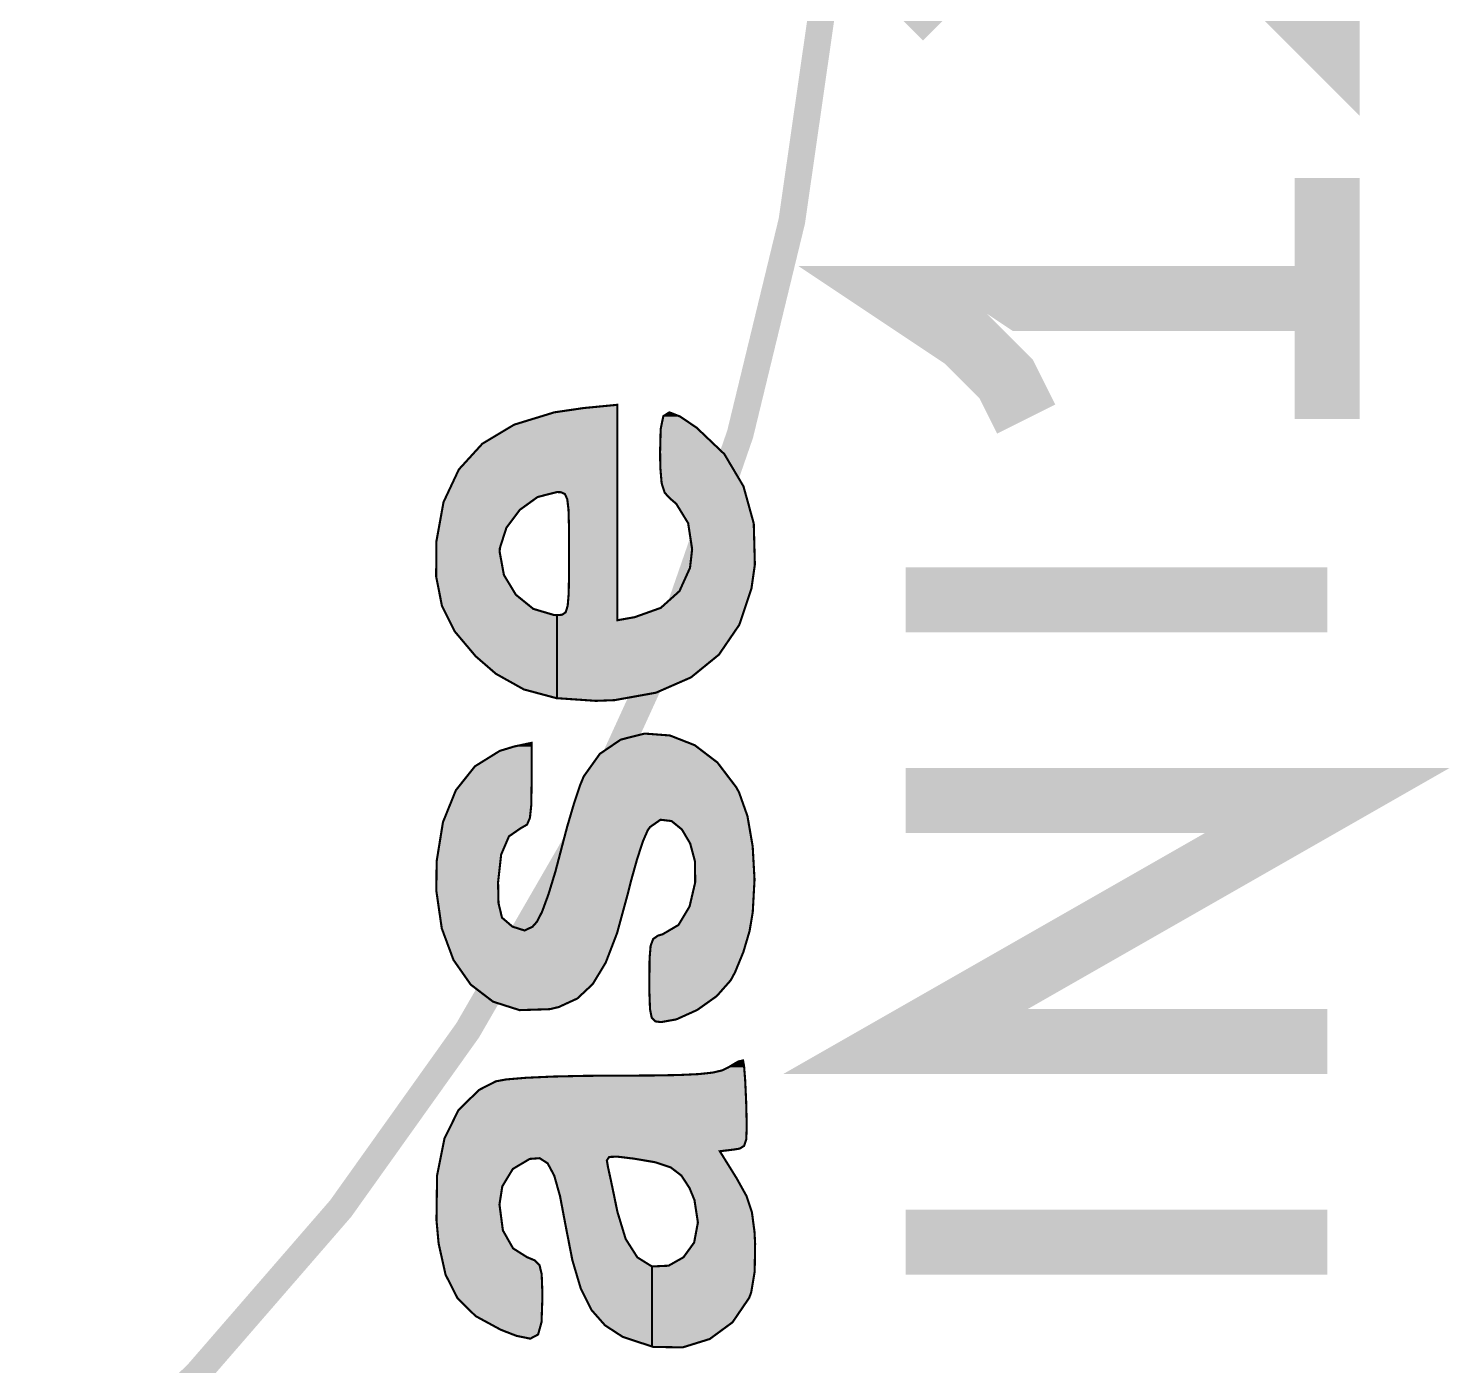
# Model space of a CAD drawing. Extents: x 66 to 205, y -127 to -80.
# Drawn here: x 104.98 to 111.72, y -109.12 to -102.78 of the extents above; entities that cross this region are included whole.
import ezdxf

# ---------------------------------------------------------------- set-up
doc = ezdxf.new("R2010")
doc.units = 0
doc.layers.add('MKSMINI12864-B_SILKS_GBR', color=5, linetype='CONTINUOUS')
doc.layers.add('MKSMINI12864-F_SILKS_GBR', color=11, linetype='CONTINUOUS')

msp = doc.modelspace()

# ---------------------------------------------------------------- linework, layer by layer
at = {"layer": 'MKSMINI12864-B_SILKS_GBR', "const_width": 0.127}
msp.add_lwpolyline([(98.390622, -112.528286, 0.9549773), (98.386, -90.7285)], format="xyb", dxfattribs=at)
at = {"layer": 'MKSMINI12864-F_SILKS_GBR'}
for points, const_width in [([(109.331238, -102.72719), (109.236, -102.631952), (109.140762, -102.441476), (109.140762, -101.965284), (109.236, -101.774808), (109.331238, -101.67957), (109.521714, -101.584332), (109.71219, -101.584332), (109.997904, -101.67957), (111.140762, -102.822428), (111.140762, -101.584332)], 0.3081), ([(111.140762, -103.489094), (111.140762, -104.631952)], 0.3081), ([(111.140762, -104.060522), (109.140762, -104.060522), (109.426476, -104.251), (109.616952, -104.441476), (109.71219, -104.631952)], 0.3081), ([(106.914104, -105.212832), (106.948034, -105.025704), (107.020764, -104.87106), (107.1325, -104.748708), (107.28346, -104.658456), (107.473852, -104.600112), (107.61345, -104.579718), (107.7722, -104.564454), (107.7722, -105.58653), (107.85475, -105.571888), (107.978482, -105.52783), (108.067286, -105.448276), (108.11739, -105.337688), (108.127426, -105.24958), (108.108544, -105.125946), (108.051864, -105.033632), (108.02217, -105.00851), (107.997134, -104.981396), (107.982732, -104.936228), (107.976402, -104.860836), (107.9754, -104.78626), (107.97818, -104.679024), (107.990746, -104.618344), (108.01943, -104.600092), (108.070568, -104.62014), (108.1489, -104.673204), (108.28013, -104.79813), (108.370976, -104.951154), (108.419828, -105.127556), (108.425074, -105.32261), (108.408934, -105.4354), (108.351046, -105.608272), (108.254524, -105.749606), (108.121984, -105.857514), (107.956042, -105.930106), (107.759316, -105.965488), (107.6706, -105.9688), (107.48645, -105.956192), (107.48645, -105.562306), (107.510958, -105.560354), (107.527218, -105.54864), (107.536922, -105.518528), (107.541758, -105.461374), (107.54342, -105.36854), (107.5436, -105.2703), (107.54321, -105.145038), (107.540914, -105.061936), (107.535022, -105.01236), (107.52384, -104.98767), (107.505682, -104.97923), (107.48645, -104.978368), (107.394394, -105.001732), (107.310134, -105.062524), (107.246268, -105.147602), (107.215396, -105.243822), (107.2143, -105.262296), (107.234454, -105.371556), (107.291102, -105.4654), (107.374044, -105.532586), (107.47308, -105.561868), (107.48645, -105.562306), (107.48645, -105.956192), (107.48346, -105.955988), (107.329314, -105.91466), (107.196488, -105.840482), (107.100288, -105.75715), (107.001382, -105.639894), (106.940534, -105.518484), (106.91309, -105.37932), (106.914104, -105.212832)], 0.01), ([(111.140762, -105.489094), (109.140762, -105.489094)], 0.3081), ([(106.915324, -106.729984), (106.945384, -106.54404), (107.006574, -106.392904), (107.097034, -106.279328), (107.214904, -106.20606), (107.28325, -106.185464), (107.3658, -106.167964), (107.3658, -106.36286), (107.36426, -106.463248), (107.35796, -106.523838), (107.344384, -106.55558), (107.321018, -106.569422), (107.318148, -106.570218), (107.25857, -106.611478), (107.221408, -106.698016), (107.206768, -106.829468), (107.208754, -106.928194), (107.225322, -106.997254), (107.272992, -107.038304), (107.279884, -107.041582), (107.332768, -107.058168), (107.369836, -107.040588), (107.390968, -107.016794), (107.41523, -106.969948), (107.44592, -106.886406), (107.478638, -106.779106), (107.50209, -106.689884), (107.53391, -106.568236), (107.567012, -106.455584), (107.596798, -106.366938), (107.613256, -106.327112), (107.689646, -106.220168), (107.788676, -106.152748), (107.902152, -106.124002), (108.021888, -106.133082), (108.13969, -106.179134), (108.247366, -106.261308), (108.336728, -106.378754), (108.350266, -106.403634), (108.389854, -106.515644), (108.414694, -106.659306), (108.423484, -106.817282), (108.414914, -106.972236), (108.399828, -107.06132), (108.370414, -107.160506), (108.33131, -107.25568), (108.31044, -107.294468), (108.24404, -107.369516), (108.151514, -107.435228), (108.052262, -107.479954), (107.98008, -107.4928), (107.952366, -107.489458), (107.935836, -107.472512), (107.92762, -107.431584), (107.924848, -107.356298), (107.9246, -107.292354), (107.925502, -107.191962), (107.930408, -107.131074), (107.942616, -107.098396), (107.965424, -107.08264), (107.987778, -107.07605), (108.062886, -107.031804), (108.115354, -106.943932), (108.14172, -106.83075), (108.14127, -106.731834), (108.118184, -106.645538), (108.078874, -106.578904), (108.029746, -106.53898), (107.977206, -106.532812), (107.927664, -106.567442), (107.916566, -106.583194), (107.894788, -106.633114), (107.866796, -106.718278), (107.837108, -106.82428), (107.82242, -106.8832), (107.771726, -107.069452), (107.717468, -107.21065), (107.655766, -107.31254), (107.58274, -107.380868), (107.494508, -107.421382), (107.452124, -107.43146), (107.308922, -107.43602), (107.182934, -107.39587), (107.077294, -107.315116), (106.995146, -107.197858), (106.939628, -107.048202), (106.91388, -106.87025), (106.915324, -106.729984)], 0.01), ([(111.140762, -107.584332), (109.140762, -107.584332), (111.140762, -106.441476), (109.140762, -106.441476)], 0.3081), ([(106.91741, -108.219732), (106.952196, -108.045686), (107.018692, -107.91042), (107.116676, -107.814448), (107.196004, -107.773816), (107.246088, -107.764616), (107.338974, -107.756936), (107.466678, -107.751162), (107.621218, -107.747678), (107.755502, -107.7468), (107.931124, -107.746164), (108.06315, -107.743896), (108.15877, -107.73946), (108.225176, -107.732324), (108.269558, -107.721948), (108.299112, -107.707796), (108.30159, -107.70611), (108.346538, -107.679522), (108.368906, -107.67464), (108.373918, -107.702564), (108.379026, -107.76851), (108.383308, -107.859712), (108.384198, -107.88678), (108.386576, -107.98753), (108.384238, -108.048282), (108.374134, -108.079806), (108.353214, -108.092878), (108.324512, -108.097546), (108.258758, -108.105392), (108.339018, -108.234502), (108.38505, -108.317464), (108.410998, -108.394312), (108.423338, -108.488044), (108.426268, -108.544156), (108.424194, -108.676074), (108.407642, -108.77496), (108.398068, -108.8009), (108.319044, -108.916884), (108.211042, -108.996104), (108.082726, -109.035906), (107.942766, -109.03364), (107.936684, -109.03164), (107.936684, -108.652036), (108.015624, -108.648388), (108.086274, -108.608556), (108.136932, -108.538636), (108.154768, -108.443346), (108.13853, -108.337126), (108.114838, -108.279692), (108.076402, -108.220732), (108.026152, -108.182308), (107.950594, -108.157296), (107.851278, -108.140564), (107.773048, -108.131056), (107.733974, -108.132474), (107.722922, -108.148586), (107.728504, -108.18209), (107.741188, -108.239772), (107.759112, -108.32537), (107.772652, -108.39188), (107.812042, -108.521602), (107.867772, -108.609046), (107.936684, -108.652036), (107.936684, -109.03164), (107.799826, -108.986648), (107.796632, -108.98505), (107.713998, -108.931162), (107.64963, -108.858066), (107.599388, -108.75769), (107.559132, -108.621968), (107.527686, -108.460938), (107.500716, -108.318476), (107.473196, -108.221044), (107.442068, -108.162934), (107.404278, -108.138438), (107.356774, -108.141844), (107.27657, -108.189598), (107.226816, -108.272206), (107.2134, -108.358018), (107.22964, -108.48099), (107.277836, -108.566124), (107.343902, -108.607814), (107.381832, -108.623616), (107.403566, -108.64633), (107.413608, -108.688624), (107.41646, -108.763164), (107.4166, -108.812278), (107.412974, -108.915938), (107.396672, -108.974766), (107.359562, -108.994522), (107.293506, -108.980972), (107.21928, -108.952088), (107.10033, -108.887478), (107.01463, -108.803026), (106.957622, -108.690958), (106.924748, -108.543492), (106.914556, -108.432036), (106.91741, -108.219732)], 0.01), ([(111.140762, -108.536714), (109.140762, -108.536714)], 0.3081)]:
    msp.add_lwpolyline(points, dxfattribs=dict(at, const_width=const_width))
for points in [[(107.613444, -104.57972), (107.7722, -104.564454), (107.7722, -104.57972), (107.7722, -104.564454)], [(107.283438, -104.658468), (107.47383, -104.600118), (107.7722, -104.658468), (107.7722, -104.600118)], [(107.47383, -104.600118), (107.613444, -104.57972), (107.7722, -104.600118), (107.7722, -104.57972)], [(107.979392, -104.67319), (107.990376, -104.620128), (108.14888, -104.67319), (108.070536, -104.620128)], [(107.990376, -104.620128), (107.990734, -104.618404), (108.070536, -104.620128), (108.06614, -104.618404)], [(107.990734, -104.618404), (107.990776, -104.618342), (108.06614, -104.618404), (108.065982, -104.618342)], [(107.990776, -104.618342), (108.01939, -104.600116), (108.065982, -104.618342), (108.019494, -104.600116)], [(108.01939, -104.600116), (108.019472, -104.600108), (108.019494, -104.600116), (108.019472, -104.600108)], [(107.13248, -104.74873), (107.283438, -104.658468), (107.7722, -104.74873), (107.7722, -104.658468)], [(107.9754, -104.786266), (107.97818, -104.679052), (108.267664, -104.786266), (108.155038, -104.679052)], [(107.97818, -104.679052), (107.979392, -104.67319), (108.155038, -104.679052), (108.14888, -104.67319)], [(107.020752, -104.871086), (107.13248, -104.74873), (107.7722, -104.871086), (107.7722, -104.74873)], [(107.97556, -104.798132), (107.9754, -104.786266), (108.280128, -104.798132), (108.267664, -104.786266)], [(107.976402, -104.860846), (107.97556, -104.798132), (108.31736, -104.860846), (108.280128, -104.798132)], [(106.970298, -104.978374), (107.020752, -104.871086), (107.7722, -104.978374), (107.7722, -104.871086)], [(107.982734, -104.936224), (107.976402, -104.860846), (108.36211, -104.936224), (108.31736, -104.860846)], [(107.987498, -104.951154), (107.982734, -104.936224), (108.370972, -104.951154), (108.36211, -104.936224)], [(107.997142, -104.98139), (107.987498, -104.951154), (108.379346, -104.98139), (108.370972, -104.951154)], [(106.94136, -105.062518), (106.94803, -105.025728), (107.310148, -105.062518), (107.361134, -105.025728)], [(106.94803, -105.025728), (106.959298, -105.001764), (107.361134, -105.025728), (107.394348, -105.001764)], [(106.959298, -105.001764), (106.959314, -105.001732), (107.394348, -105.001764), (107.394416, -105.001732)], [(106.959314, -105.001732), (106.970294, -104.97838), (107.394416, -105.001732), (107.486406, -104.97838)], [(106.970294, -104.97838), (106.970298, -104.978374), (107.486406, -104.97838), (107.486464, -104.978374)], [(107.505622, -104.979228), (107.486464, -104.978374), (107.7722, -104.979228), (107.7722, -104.978374)], [(107.505698, -104.979246), (107.505622, -104.979228), (107.7722, -104.979246), (107.7722, -104.979228)], [(107.523774, -104.98764), (107.505698, -104.979246), (107.7722, -104.98764), (107.7722, -104.979246)], [(107.523872, -104.98774), (107.523774, -104.98764), (107.7722, -104.98774), (107.7722, -104.98764)], [(107.535004, -105.012318), (107.523872, -104.98774), (107.7722, -105.012318), (107.7722, -104.98774)], [(107.53502, -105.012376), (107.535004, -105.012318), (107.7722, -105.012376), (107.7722, -105.012318)], [(107.540914, -105.06195), (107.53502, -105.012376), (107.7722, -105.06195), (107.7722, -105.012376)], [(108.022158, -105.008498), (107.997142, -104.98139), (108.386854, -105.008498), (108.379346, -104.98139)], [(108.051828, -105.033602), (108.022158, -105.008498), (108.393806, -105.033602), (108.386854, -105.008498)], [(108.051868, -105.03365), (108.051828, -105.033602), (108.393818, -105.03365), (108.393806, -105.033602)], [(108.108512, -105.125896), (108.051868, -105.03365), (108.419364, -105.125896), (108.393818, -105.03365)], [(106.925936, -105.147592), (106.941352, -105.06256), (107.246282, -105.147592), (107.310106, -105.06256)], [(106.941352, -105.06256), (106.94136, -105.062518), (107.310106, -105.06256), (107.310148, -105.062518)], [(107.54321, -105.145044), (107.540914, -105.06195), (107.7722, -105.145044), (107.7722, -105.06195)], [(106.914104, -105.212858), (106.925924, -105.14765), (107.225332, -105.212858), (107.246252, -105.14765)], [(106.925924, -105.14765), (106.925936, -105.147592), (107.246252, -105.14765), (107.246282, -105.147592)], [(107.5436, -105.2703), (107.54321, -105.145044), (107.7722, -105.2703), (107.7722, -105.145044)], [(108.10854, -105.12597), (108.108512, -105.125896), (108.419386, -105.12597), (108.419364, -105.125896)], [(108.108784, -105.127558), (108.10854, -105.12597), (108.419824, -105.127558), (108.419386, -105.12597)], [(108.12742, -105.24954), (108.108784, -105.127558), (108.423106, -105.24954), (108.419824, -105.127558)], [(106.913802, -105.262266), (106.913914, -105.24386), (107.214302, -105.262266), (107.215394, -105.24386)], [(106.913914, -105.24381), (106.914104, -105.212858), (107.215404, -105.24381), (107.225332, -105.212858)], [(106.913914, -105.24386), (106.913914, -105.24381), (107.215394, -105.24386), (107.215404, -105.24381)], [(106.913136, -105.371502), (106.913802, -105.262314), (107.234446, -105.371502), (107.214306, -105.262314)], [(106.913802, -105.262314), (106.913802, -105.262266), (107.214306, -105.262314), (107.214302, -105.262266)], [(107.54342, -105.368542), (107.5436, -105.2703), (107.7722, -105.368542), (107.7722, -105.2703)], [(108.119098, -105.322634), (108.12742, -105.249592), (108.42507, -105.322634), (108.423106, -105.249592)], [(108.12742, -105.249592), (108.12742, -105.24954), (108.423106, -105.249592), (108.423106, -105.24954)], [(106.91309, -105.379292), (106.913136, -105.37157), (107.239132, -105.379292), (107.23447, -105.37157)], [(106.930062, -105.465356), (106.91309, -105.379292), (107.291074, -105.465356), (107.239132, -105.379292)], [(106.913136, -105.37157), (106.913136, -105.371502), (107.23447, -105.37157), (107.234446, -105.371502)], [(107.541758, -105.461382), (107.54342, -105.368542), (107.7722, -105.461382), (107.7722, -105.368542)], [(108.0731, -105.435426), (108.11737, -105.337732), (108.408924, -105.435426), (108.422908, -105.337732)], [(108.11737, -105.337732), (108.117386, -105.337672), (108.422908, -105.337732), (108.422916, -105.337672)], [(108.117386, -105.337672), (108.119098, -105.322634), (108.422916, -105.337672), (108.42507, -105.322634)], [(108.067288, -105.448252), (108.0731, -105.435426), (108.404628, -105.448252), (108.408924, -105.435426)], [(106.930072, -105.465408), (106.930062, -105.465356), (107.29112, -105.465408), (107.291074, -105.465356)], [(106.940538, -105.518484), (106.930072, -105.465408), (107.356636, -105.518484), (107.29112, -105.465408)], [(107.536922, -105.518514), (107.541758, -105.461382), (107.7722, -105.518514), (107.7722, -105.461382)], [(107.978494, -105.527808), (108.06724, -105.448318), (108.377986, -105.527808), (108.404606, -105.448318)], [(108.06724, -105.448318), (108.067288, -105.448252), (108.404606, -105.448318), (108.404628, -105.448252)], [(106.947588, -105.53255), (106.940538, -105.518484), (107.373998, -105.53255), (107.356636, -105.518484)], [(106.947606, -105.532586), (106.947588, -105.53255), (107.374068, -105.532586), (107.373998, -105.53255)], [(106.962274, -105.561856), (106.947606, -105.532586), (107.473044, -105.561856), (107.374068, -105.532586)], [(106.962278, -105.561864), (106.962274, -105.561856), (107.473094, -105.561864), (107.473044, -105.561856)], [(106.9625, -105.562306), (106.962278, -105.561864), (107.48645, -105.562306), (107.473094, -105.561864)], [(106.97452, -105.58629), (106.9625, -105.562306), (107.7722, -105.58629), (107.7722, -105.562306)], [(107.48645, -105.562306), (107.510902, -105.560358), (107.7722, -105.562306), (107.7722, -105.560358)], [(107.510902, -105.560358), (107.511002, -105.56032), (107.7722, -105.560358), (107.7722, -105.56032)], [(107.511002, -105.56032), (107.527164, -105.548678), (107.7722, -105.56032), (107.7722, -105.548678)], [(107.527164, -105.548678), (107.527238, -105.548578), (107.7722, -105.548678), (107.7722, -105.548578)], [(107.527238, -105.548578), (107.536912, -105.51856), (107.7722, -105.548578), (107.7722, -105.51856)], [(107.536912, -105.51856), (107.536922, -105.518514), (107.7722, -105.51856), (107.7722, -105.518514)], [(107.7724, -105.58649), (107.854724, -105.57189), (108.358332, -105.58649), (108.363222, -105.57189)], [(107.854724, -105.57189), (107.978428, -105.527848), (108.363222, -105.57189), (108.377972, -105.527848)], [(107.978428, -105.527848), (107.978494, -105.527808), (108.377972, -105.527848), (108.377986, -105.527808)], [(106.97459, -105.58643), (106.97452, -105.58629), (107.772258, -105.58643), (107.7722, -105.58629)], [(106.97462, -105.58649), (106.97459, -105.58643), (107.7724, -105.58649), (107.772258, -105.58643)], [(106.985546, -105.608294), (106.97462, -105.58649), (108.351032, -105.608294), (108.358332, -105.58649)], [(107.001366, -105.639862), (106.985546, -105.608294), (108.32947, -105.639862), (108.351032, -105.608294)], [(107.093944, -105.749626), (107.001366, -105.639862), (108.254502, -105.749626), (108.32947, -105.639862)], [(107.100274, -105.757132), (107.093944, -105.749626), (108.24528, -105.757132), (108.254502, -105.749626)], [(107.196466, -105.840464), (107.100274, -105.757132), (108.142918, -105.840464), (108.24528, -105.757132)], [(107.227018, -105.857526), (107.196466, -105.840464), (108.12196, -105.857526), (108.142918, -105.840464)], [(107.329318, -105.914658), (107.227018, -105.857526), (107.991344, -105.914658), (108.12196, -105.857526)], [(107.386942, -105.930108), (107.329318, -105.914658), (107.956022, -105.930108), (107.991344, -105.914658)], [(107.483432, -105.95598), (107.386942, -105.930108), (107.812164, -105.95598), (107.956022, -105.930108)], [(107.48645, -105.956192), (107.483432, -105.95598), (107.810984, -105.956192), (107.812164, -105.95598)], [(107.622216, -105.965488), (107.48645, -105.956192), (107.759296, -105.965488), (107.810984, -105.956192)], [(107.670586, -105.9688), (107.622216, -105.965488), (107.670586, -105.9688), (107.759296, -105.965488)], [(107.214882, -106.206074), (107.283238, -106.185466), (107.3658, -106.206074), (107.3658, -106.185466)], [(107.283238, -106.185466), (107.3658, -106.167964), (107.3658, -106.185466), (107.3658, -106.167964)], [(107.689628, -106.220196), (107.749922, -106.179138), (108.193492, -106.220196), (108.139688, -106.179138)], [(107.749922, -106.179138), (107.788648, -106.152768), (108.139688, -106.179138), (108.072236, -106.152768)], [(107.788648, -106.152768), (107.866316, -106.133084), (108.072236, -106.152768), (108.021886, -106.133084)], [(107.866316, -106.133084), (107.90212, -106.12401), (108.021886, -106.133084), (107.90212, -106.12401)], [(107.097014, -106.279354), (107.214882, -106.206074), (107.3658, -106.279354), (107.3658, -106.206074)], [(107.660282, -106.261284), (107.689628, -106.220196), (108.247334, -106.261284), (108.193492, -106.220196)], [(107.030508, -106.362862), (107.097014, -106.279354), (107.3658, -106.362862), (107.3658, -106.279354)], [(107.613244, -106.327144), (107.660282, -106.261284), (108.297456, -106.327144), (108.247334, -106.261284)], [(107.006562, -106.392932), (107.030508, -106.362862), (107.365338, -106.392932), (107.3658, -106.362862)], [(107.584474, -106.403612), (107.592834, -106.378734), (108.350254, -106.403612), (108.336716, -106.378734)], [(107.592834, -106.378734), (107.596796, -106.366948), (108.336716, -106.378734), (108.327748, -106.366948)], [(107.596796, -106.366948), (107.613244, -106.327144), (108.327748, -106.366948), (108.297456, -106.327144)], [(106.97809, -106.46326), (107.006562, -106.392932), (107.364258, -106.46326), (107.365338, -106.392932)], [(107.54937, -106.51562), (107.56701, -106.45559), (108.389844, -106.51562), (108.368626, -106.45559)], [(107.56701, -106.45559), (107.584474, -106.403612), (108.368626, -106.45559), (108.350254, -106.403612)], [(106.94538, -106.544062), (106.953554, -106.523866), (107.349302, -106.544062), (107.357948, -106.523866)], [(106.953554, -106.523866), (106.97809, -106.46326), (107.357948, -106.523866), (107.364258, -106.46326)], [(107.544314, -106.532822), (107.54937, -106.51562), (108.39282, -106.532822), (108.389844, -106.51562)], [(106.934486, -106.611448), (106.941146, -106.570248), (107.258616, -106.611448), (107.318108, -106.570248)], [(106.941146, -106.570248), (106.94115, -106.57022), (107.318108, -106.570248), (107.318168, -106.57022)], [(106.94115, -106.57022), (106.941278, -106.569428), (107.318168, -106.57022), (107.320992, -106.569428)], [(106.941278, -106.569428), (106.943514, -106.555604), (107.320992, -106.569428), (107.344342, -106.555604)], [(106.943514, -106.555604), (106.94352, -106.555558), (107.344342, -106.555604), (107.344382, -106.555558)], [(106.94352, -106.555558), (106.94538, -106.544062), (107.344382, -106.555558), (107.349302, -106.544062)], [(107.516934, -106.633128), (107.529988, -106.583222), (107.894784, -106.633128), (107.916554, -106.583222)], [(107.529988, -106.583222), (107.533908, -106.56824), (107.916554, -106.583222), (107.9271, -106.56824)], [(107.533908, -106.56824), (107.53413, -106.567484), (107.9271, -106.56824), (107.927634, -106.567484)], [(107.53413, -106.567484), (107.534144, -106.567436), (107.927634, -106.567484), (107.927684, -106.567436)], [(107.534144, -106.567436), (107.544304, -106.532856), (107.927684, -106.567436), (107.977144, -106.532856)], [(107.544304, -106.532856), (107.544314, -106.532822), (107.977144, -106.532856), (107.977282, -106.532822)], [(108.02969, -106.538974), (107.977282, -106.532822), (108.393884, -106.538974), (108.39282, -106.532822)], [(108.029792, -106.539016), (108.02969, -106.538974), (108.393892, -106.539016), (108.393884, -106.538974)], [(108.078832, -106.578868), (108.029792, -106.539016), (108.400784, -106.578868), (108.393892, -106.539016)], [(108.078878, -106.578922), (108.078832, -106.578868), (108.400792, -106.578922), (108.400784, -106.578868)], [(108.118162, -106.645504), (108.078878, -106.578922), (108.412308, -106.645504), (108.400792, -106.578922)], [(106.920496, -106.698004), (106.934472, -106.611534), (107.221418, -106.698004), (107.258546, -106.611534)], [(106.934472, -106.611534), (106.934486, -106.611448), (107.258546, -106.611534), (107.258616, -106.611448)], [(107.50209, -106.689884), (107.516934, -106.633128), (107.87613, -106.689884), (107.894784, -106.633128)], [(108.118184, -106.645554), (108.118162, -106.645504), (108.412316, -106.645554), (108.412308, -106.645504)], [(108.12186, -106.659288), (108.118184, -106.645554), (108.41469, -106.659288), (108.412316, -106.645554)], [(108.14126, -106.731796), (108.12186, -106.659288), (108.418726, -106.731796), (108.41469, -106.659288)], [(106.915324, -106.730006), (106.920486, -106.69806), (107.217846, -106.730006), (107.221404, -106.69806)], [(106.920486, -106.69806), (106.920496, -106.698004), (107.221404, -106.69806), (107.221418, -106.698004)], [(107.478638, -106.779112), (107.494624, -106.718286), (107.849758, -106.779112), (107.866796, -106.718286)], [(107.494624, -106.718286), (107.50209, -106.689884), (107.866796, -106.718286), (107.87613, -106.689884)], [(106.914298, -106.829488), (106.915324, -106.730006), (107.206768, -106.829488), (107.217846, -106.730006)], [(107.464862, -106.824286), (107.478638, -106.779112), (107.837106, -106.824286), (107.849758, -106.779112)], [(108.141266, -106.731848), (108.14126, -106.731796), (108.41873, -106.731848), (108.418726, -106.731796)], [(108.141658, -106.8173), (108.141266, -106.731848), (108.423484, -106.8173), (108.41873, -106.731848)], [(106.91388, -106.87023), (106.914298, -106.829488), (107.20759, -106.87023), (107.206768, -106.829488)], [(107.446896, -106.883202), (107.464862, -106.824286), (107.822418, -106.883202), (107.837106, -106.824286)], [(108.115352, -106.943916), (108.141712, -106.830784), (108.416476, -106.943916), (108.422736, -106.830784)], [(108.141718, -106.830738), (108.141658, -106.8173), (108.42274, -106.830738), (108.423484, -106.8173)], [(108.141712, -106.830784), (108.141718, -106.830738), (108.422736, -106.830784), (108.42274, -106.830738)], [(106.922264, -106.928162), (106.91388, -106.87023), (107.208754, -106.928162), (107.20759, -106.87023)], [(106.92227, -106.928204), (106.922264, -106.928162), (107.20876, -106.928204), (107.208754, -106.928162)], [(106.932252, -106.997192), (106.92227, -106.928204), (107.225306, -106.997192), (107.20876, -106.928204)], [(107.41522, -106.969966), (107.445918, -106.886412), (107.798802, -106.969966), (107.821544, -106.886412)], [(107.445918, -106.886412), (107.446896, -106.883202), (107.821544, -106.886412), (107.822418, -106.883202)], [(106.932268, -106.997298), (106.932252, -106.997192), (107.22537, -106.997298), (107.225306, -106.997192)], [(106.938196, -107.038278), (106.932268, -106.997298), (107.272962, -107.038278), (107.22537, -106.997298)], [(107.390942, -107.01682), (107.41522, -106.969966), (107.786048, -107.01682), (107.798802, -106.969966)], [(108.06289, -107.031772), (108.098438, -106.972252), (108.404828, -107.031772), (108.41491, -106.972252)], [(108.098438, -106.972252), (108.11533, -106.943972), (108.41491, -106.972252), (108.416474, -106.943972)], [(108.11533, -106.943972), (108.115352, -106.943916), (108.416474, -106.943972), (108.416476, -106.943916)], [(106.9382, -107.038306), (106.938196, -107.038278), (107.273006, -107.038306), (107.272962, -107.038278)], [(106.938674, -107.041582), (106.9382, -107.038306), (107.279892, -107.041582), (107.273006, -107.038306)], [(106.939632, -107.048204), (106.938674, -107.041582), (107.301006, -107.048204), (107.279892, -107.041582)], [(106.94332, -107.058142), (106.939632, -107.048204), (107.33269, -107.058142), (107.301006, -107.048204)], [(106.943324, -107.058152), (106.94332, -107.058142), (107.33275, -107.058152), (107.33269, -107.058142)], [(106.94752, -107.069466), (106.943324, -107.058152), (107.77172, -107.069466), (107.774798, -107.058152)], [(107.33275, -107.058152), (107.332836, -107.058132), (107.774798, -107.058152), (107.774804, -107.058132)], [(107.332836, -107.058132), (107.36978, -107.040612), (107.774804, -107.058132), (107.779572, -107.040612)], [(107.36978, -107.040612), (107.369844, -107.040564), (107.779572, -107.040612), (107.779586, -107.040564)], [(107.369844, -107.040564), (107.390942, -107.01682), (107.779586, -107.040564), (107.786048, -107.01682)], [(107.987788, -107.076042), (108.012752, -107.061336), (108.39546, -107.076042), (108.399822, -107.061336)], [(108.012752, -107.061336), (108.06282, -107.031842), (108.399822, -107.061336), (108.404816, -107.031842)], [(108.06282, -107.031842), (108.06289, -107.031772), (108.404816, -107.031842), (108.404828, -107.031772)], [(106.995148, -107.197854), (106.94752, -107.069466), (107.722382, -107.197854), (107.77172, -107.069466)], [(107.928034, -107.16052), (107.930404, -107.131102), (108.370408, -107.16052), (108.379132, -107.131102)], [(107.930404, -107.131102), (107.942598, -107.098442), (108.379132, -107.131102), (108.388816, -107.098442)], [(107.942598, -107.098442), (107.942634, -107.098396), (108.388816, -107.098442), (108.38883, -107.098396)], [(107.942634, -107.098396), (107.965398, -107.08266), (108.38883, -107.098396), (108.393498, -107.08266)], [(107.965398, -107.08266), (107.987742, -107.076062), (108.393498, -107.08266), (108.395454, -107.076062)], [(107.987742, -107.076062), (107.987788, -107.076042), (108.395454, -107.076062), (108.39546, -107.076042)], [(107.00413, -107.210674), (106.995148, -107.197854), (107.717456, -107.210674), (107.722382, -107.197854)], [(107.924928, -107.255694), (107.925502, -107.191972), (108.331302, -107.255694), (108.357484, -107.191972)], [(107.925502, -107.191972), (107.928034, -107.16052), (108.357484, -107.191972), (108.370408, -107.16052)], [(107.07551, -107.312558), (107.00413, -107.210674), (107.655748, -107.312558), (107.717456, -107.210674)], [(107.9246, -107.292356), (107.924928, -107.255694), (108.311564, -107.292356), (108.331302, -107.255694)], [(107.077298, -107.315112), (107.07551, -107.312558), (107.653016, -107.315112), (107.655748, -107.312558)], [(107.163338, -107.380882), (107.077298, -107.315112), (107.58271, -107.380882), (107.653016, -107.315112)], [(107.92461, -107.294492), (107.9246, -107.292356), (108.310416, -107.294492), (108.311564, -107.292356)], [(107.924848, -107.356304), (107.92461, -107.294492), (108.255722, -107.356304), (108.310416, -107.294492)], [(107.182936, -107.395864), (107.163338, -107.380882), (107.550076, -107.395864), (107.58271, -107.380882)], [(107.263026, -107.421388), (107.182936, -107.395864), (107.49448, -107.421388), (107.550076, -107.395864)], [(107.925336, -107.369538), (107.924848, -107.356304), (108.244012, -107.369538), (108.255722, -107.356304)], [(107.92762, -107.43156), (107.925336, -107.369538), (108.15667, -107.43156), (108.244012, -107.369538)], [(107.29463, -107.43146), (107.263026, -107.421388), (107.452094, -107.43146), (107.49448, -107.421388)], [(107.308924, -107.436016), (107.29463, -107.43146), (107.308924, -107.436016), (107.452094, -107.43146)], [(107.92836, -107.43524), (107.92762, -107.43156), (108.151488, -107.43524), (108.15667, -107.43156)], [(107.935828, -107.47247), (107.92836, -107.43524), (108.068858, -107.47247), (108.151488, -107.43524)], [(107.935854, -107.47252), (107.935828, -107.47247), (108.068748, -107.47252), (108.068858, -107.47247)], [(107.943104, -107.479958), (107.935854, -107.47252), (108.05224, -107.479958), (108.068748, -107.47252)], [(107.952328, -107.489422), (107.943104, -107.479958), (107.999022, -107.489422), (108.05224, -107.479958)], [(107.952388, -107.48945), (107.952328, -107.489422), (107.998864, -107.48945), (107.999022, -107.489422)], [(107.98005, -107.492796), (107.952388, -107.48945), (107.98005, -107.492796), (107.998864, -107.48945)], [(108.063152, -107.743896), (108.15876, -107.73946), (108.37712, -107.743896), (108.376776, -107.73946)], [(108.15876, -107.73946), (108.225158, -107.732326), (108.376776, -107.73946), (108.376222, -107.732326)], [(108.225158, -107.732326), (108.269526, -107.721956), (108.376222, -107.732326), (108.37542, -107.721956)], [(108.269526, -107.721956), (108.299092, -107.707806), (108.37542, -107.721956), (108.374322, -107.707806)], [(108.299092, -107.707806), (108.301584, -107.706114), (108.374322, -107.707806), (108.374192, -107.706114)], [(108.301584, -107.706114), (108.307612, -107.702548), (108.374192, -107.706114), (108.373914, -107.702548)], [(108.307612, -107.702548), (108.346512, -107.679538), (108.373914, -107.702548), (108.369786, -107.679538)], [(108.346512, -107.679538), (108.368906, -107.67464), (108.369786, -107.679538), (108.368906, -107.67464)], [(107.116656, -107.814468), (107.195974, -107.77383), (108.381184, -107.814468), (108.379276, -107.77383)], [(107.195974, -107.77383), (107.22489, -107.768514), (108.379276, -107.77383), (108.379026, -107.768514)], [(107.22489, -107.768514), (107.246074, -107.76462), (108.379026, -107.768514), (108.378726, -107.76462)], [(107.246074, -107.76462), (107.338968, -107.756936), (108.378726, -107.76462), (108.37813, -107.756936)], [(107.338968, -107.756936), (107.466674, -107.751162), (108.37813, -107.756936), (108.377682, -107.751162)], [(107.466674, -107.751162), (107.621216, -107.747678), (108.377682, -107.751162), (108.377412, -107.747678)], [(107.621216, -107.747678), (107.755502, -107.7468), (108.377412, -107.747678), (108.377344, -107.7468)], [(107.755502, -107.7468), (107.931124, -107.746164), (108.377344, -107.7468), (108.377294, -107.746164)], [(107.931124, -107.746164), (108.063152, -107.743896), (108.377294, -107.746164), (108.37712, -107.743896)], [(107.04284, -107.88678), (107.070466, -107.859716), (108.384198, -107.88678), (108.383308, -107.859716)], [(107.070466, -107.859716), (107.116656, -107.814468), (108.383308, -107.859716), (108.381184, -107.814468)], [(106.980784, -107.98754), (107.018676, -107.910452), (108.386576, -107.98754), (108.384758, -107.910452)], [(107.018676, -107.910452), (107.04284, -107.88678), (108.384758, -107.910452), (108.384198, -107.88678)], [(106.952192, -108.04571), (106.980784, -107.98754), (108.38433, -108.04571), (108.386576, -107.98754)], [(106.945382, -108.079782), (106.951672, -108.048308), (108.374128, -108.079782), (108.38423, -108.048308)], [(106.951672, -108.048308), (106.952192, -108.04571), (108.38423, -108.048308), (108.38433, -108.04571)], [(106.923438, -108.189594), (106.932974, -108.141868), (107.2766, -108.189594), (107.356732, -108.141868)], [(106.932974, -108.141868), (106.93298, -108.14184), (107.356732, -108.141868), (107.35682, -108.14184)], [(106.93298, -108.14184), (106.93366, -108.138442), (107.35682, -108.14184), (107.404226, -108.138442)], [(106.93366, -108.138442), (106.934836, -108.132556), (107.72988, -108.138442), (107.733918, -108.132556)], [(106.934836, -108.132556), (106.934848, -108.132494), (107.733918, -108.132556), (107.733984, -108.132494)], [(106.934848, -108.132494), (106.934852, -108.13247), (107.733984, -108.132494), (107.734074, -108.13247)], [(106.934852, -108.13247), (106.935136, -108.131058), (107.734074, -108.13247), (107.773056, -108.131058)], [(106.935136, -108.131058), (106.940212, -108.105658), (108.274714, -108.131058), (108.258924, -108.105658)], [(106.940212, -108.105658), (106.94025, -108.105466), (108.258924, -108.105658), (108.258914, -108.105466)], [(106.94025, -108.105466), (106.940272, -108.105354), (108.258914, -108.105466), (108.25907, -108.105354)], [(106.940272, -108.105354), (106.941832, -108.097546), (108.25907, -108.105354), (108.324506, -108.097546)], [(106.941832, -108.097546), (106.942764, -108.092884), (108.324506, -108.097546), (108.353174, -108.092884)], [(106.942764, -108.092884), (106.945372, -108.079834), (108.353174, -108.092884), (108.374088, -108.079834)], [(106.945372, -108.079834), (106.945382, -108.079782), (108.374088, -108.079834), (108.374128, -108.079782)], [(107.404334, -108.138474), (107.404226, -108.138442), (107.729858, -108.138474), (107.72988, -108.138442)], [(107.41983, -108.148518), (107.404334, -108.138474), (107.72297, -108.148518), (107.729858, -108.138474)], [(107.851282, -108.140562), (107.773056, -108.131058), (108.280622, -108.140562), (108.274714, -108.131058)], [(107.9506, -108.1573), (107.851282, -108.140562), (108.291028, -108.1573), (108.280622, -108.140562)], [(106.91741, -108.21976), (106.923424, -108.189662), (107.258404, -108.21976), (107.27653, -108.189662)], [(106.923424, -108.189662), (106.923438, -108.189594), (107.27653, -108.189662), (107.2766, -108.189594)], [(107.420054, -108.148664), (107.41983, -108.148518), (107.722936, -108.148664), (107.72297, -108.148518)], [(107.442002, -108.162892), (107.420054, -108.148664), (107.725306, -108.162892), (107.722936, -108.148664)], [(107.44207, -108.162966), (107.442002, -108.162892), (107.725318, -108.162966), (107.725306, -108.162892)], [(107.452322, -108.182098), (107.44207, -108.162966), (107.728504, -108.182098), (107.725318, -108.162966)], [(107.473196, -108.221056), (107.452322, -108.182098), (107.737072, -108.221056), (107.728504, -108.182098)], [(108.026104, -108.182294), (107.9506, -108.1573), (108.306564, -108.182294), (108.291028, -108.1573)], [(108.026164, -108.182326), (108.026104, -108.182294), (108.306584, -108.182326), (108.306564, -108.182294)], [(108.076362, -108.220702), (108.026164, -108.182326), (108.33044, -108.220702), (108.306584, -108.182326)], [(106.91555, -108.358006), (106.916704, -108.272264), (107.213406, -108.358006), (107.226808, -108.272264)], [(106.916704, -108.27219), (106.91741, -108.21976), (107.226834, -108.27219), (107.258404, -108.21976)], [(106.916704, -108.272264), (106.916704, -108.27219), (107.226808, -108.272264), (107.226834, -108.27219)], [(107.478484, -108.239774), (107.473196, -108.221056), (107.741188, -108.239774), (107.737072, -108.221056)], [(107.500716, -108.318478), (107.478484, -108.239774), (107.75767, -108.318478), (107.741188, -108.239774)], [(108.076408, -108.22075), (108.076362, -108.220702), (108.33047, -108.22075), (108.33044, -108.220702)], [(108.08537, -108.234496), (108.076408, -108.22075), (108.339014, -108.234496), (108.33047, -108.22075)], [(108.11484, -108.279702), (108.08537, -108.234496), (108.364098, -108.279702), (108.339014, -108.234496)], [(107.502022, -108.32537), (107.500716, -108.318478), (107.759112, -108.32537), (107.75767, -108.318478)], [(107.514614, -108.391884), (107.502022, -108.32537), (107.772654, -108.391884), (107.759112, -108.32537)], [(108.130408, -108.31744), (108.11484, -108.279702), (108.385036, -108.31744), (108.364098, -108.279702)], [(108.138514, -108.337094), (108.130408, -108.31744), (108.391674, -108.337094), (108.385036, -108.31744)], [(108.138528, -108.33714), (108.138514, -108.337094), (108.39169, -108.33714), (108.391674, -108.337094)], [(108.147264, -108.394284), (108.138528, -108.33714), (108.410988, -108.394284), (108.39169, -108.33714)], [(106.914556, -108.432052), (106.91555, -108.358062), (107.223178, -108.432052), (107.213406, -108.358062)], [(106.91555, -108.358062), (106.91555, -108.358006), (107.213406, -108.358062), (107.213406, -108.358006)], [(107.527686, -108.460938), (107.514614, -108.391884), (107.793622, -108.460938), (107.772654, -108.391884)], [(108.15476, -108.443328), (108.147264, -108.394284), (108.417448, -108.443328), (108.410988, -108.394284)], [(106.919028, -108.480934), (106.914556, -108.432052), (107.229632, -108.480934), (107.223178, -108.432052)], [(106.919034, -108.481006), (106.919028, -108.480934), (107.229656, -108.481006), (107.229632, -108.480934)], [(106.924746, -108.543474), (106.919034, -108.481006), (107.265016, -108.543474), (107.229656, -108.481006)], [(107.539526, -108.521564), (107.527686, -108.460938), (107.81203, -108.521564), (107.793622, -108.460938)], [(108.146396, -108.48804), (108.154758, -108.443394), (108.423336, -108.48804), (108.417456, -108.443394)], [(108.154758, -108.443394), (108.15476, -108.443328), (108.417456, -108.443394), (108.417448, -108.443328)], [(106.929782, -108.566058), (106.924746, -108.543474), (107.277798, -108.566058), (107.265016, -108.543474)], [(107.539536, -108.521614), (107.539526, -108.521564), (107.812054, -108.521614), (107.81203, -108.521564)], [(107.5566, -108.60899), (107.539536, -108.521614), (107.867736, -108.60899), (107.812054, -108.521614)], [(108.086282, -108.608534), (108.132922, -108.544168), (108.425254, -108.608534), (108.426268, -108.544168)], [(108.132922, -108.544168), (108.136892, -108.538692), (108.426268, -108.544168), (108.425982, -108.538692)], [(108.136892, -108.538692), (108.136926, -108.53861), (108.425982, -108.538692), (108.425978, -108.53861)], [(108.136926, -108.53861), (108.146396, -108.48804), (108.425978, -108.53861), (108.423336, -108.48804)], [(106.929798, -108.56613), (106.929782, -108.566058), (107.277866, -108.56613), (107.277798, -108.566058)], [(106.93909, -108.607814), (106.929798, -108.56613), (107.34391, -108.607814), (107.277866, -108.56613)], [(106.942614, -108.623624), (106.93909, -108.607814), (107.381826, -108.623624), (107.34391, -108.607814)], [(107.556612, -108.609052), (107.5566, -108.60899), (107.867798, -108.609052), (107.867736, -108.60899)], [(107.55913, -108.621954), (107.556612, -108.609052), (107.888466, -108.621954), (107.867798, -108.609052)], [(108.015668, -108.648366), (108.086218, -108.60859), (108.424626, -108.648366), (108.425252, -108.60859)], [(108.086218, -108.60859), (108.086282, -108.608534), (108.425252, -108.60859), (108.425254, -108.608534)], [(106.947668, -108.6463), (106.942614, -108.623624), (107.40354, -108.6463), (107.381826, -108.623624)], [(106.94768, -108.646346), (106.947668, -108.6463), (107.403564, -108.646346), (107.40354, -108.6463)], [(106.957098, -108.688596), (106.94768, -108.646346), (107.4136, -108.688596), (107.403564, -108.646346)], [(107.568044, -108.652008), (107.55913, -108.621954), (107.93661, -108.652008), (107.888466, -108.621954)], [(107.568054, -108.652038), (107.568044, -108.652008), (107.936726, -108.652038), (107.93661, -108.652008)], [(107.575188, -108.676096), (107.568054, -108.652038), (108.42419, -108.676096), (108.424568, -108.652038)], [(107.59938, -108.757664), (107.575188, -108.676096), (108.410532, -108.757664), (108.42419, -108.676096)], [(107.936726, -108.652038), (108.01558, -108.648392), (108.424568, -108.652038), (108.424626, -108.648392)], [(108.01558, -108.648392), (108.015668, -108.648366), (108.424626, -108.648392), (108.424626, -108.648366)], [(106.957622, -108.690954), (106.957098, -108.688596), (107.413692, -108.690954), (107.4136, -108.688596)], [(106.994362, -108.76317), (106.957622, -108.690954), (107.41646, -108.76317), (107.413692, -108.690954)], [(107.014634, -108.803022), (106.994362, -108.76317), (107.416574, -108.803022), (107.41646, -108.76317)], [(107.024032, -108.812282), (107.014634, -108.803022), (107.4166, -108.812282), (107.416574, -108.803022)], [(107.100334, -108.887476), (107.024032, -108.812282), (107.413964, -108.887476), (107.4166, -108.812282)], [(107.60805, -108.774986), (107.59938, -108.757664), (108.407632, -108.774986), (108.410532, -108.757664)], [(107.62103, -108.800918), (107.60805, -108.774986), (108.398054, -108.800918), (108.407632, -108.774986)], [(107.649632, -108.858064), (107.62103, -108.800918), (108.359112, -108.858064), (108.398054, -108.800918)], [(107.701442, -108.916904), (107.649632, -108.858064), (108.319018, -108.916904), (108.359112, -108.858064)], [(107.152766, -108.915958), (107.100334, -108.887476), (107.412966, -108.915958), (107.413964, -108.887476)], [(107.219262, -108.95208), (107.152766, -108.915958), (107.402946, -108.95208), (107.412966, -108.915958)], [(107.27748, -108.974736), (107.219262, -108.95208), (107.396662, -108.974736), (107.402946, -108.95208)], [(107.71397, -108.931132), (107.701442, -108.916904), (108.299616, -108.931132), (108.319018, -108.916904)], [(107.796618, -108.985042), (107.71397, -108.931132), (108.226108, -108.985042), (108.299616, -108.931132)], [(107.277628, -108.974794), (107.27748, -108.974736), (107.396616, -108.974794), (107.396662, -108.974736)], [(107.293482, -108.980964), (107.277628, -108.974794), (107.385018, -108.980964), (107.396616, -108.974794)], [(107.359472, -108.994502), (107.293482, -108.980964), (107.359574, -108.994502), (107.385018, -108.980964)], [(107.35951, -108.99451), (107.359472, -108.994502), (107.35951, -108.99451), (107.359574, -108.994502)], [(107.799806, -108.986638), (107.796618, -108.985042), (108.223932, -108.986638), (108.226108, -108.985042)], [(107.828636, -108.996116), (107.799806, -108.986638), (108.21101, -108.996116), (108.223932, -108.986638)], [(107.936684, -109.03164), (107.828636, -108.996116), (108.096452, -109.03164), (108.21101, -108.996116)], [(107.942764, -109.033634), (107.936684, -109.03164), (108.090022, -109.033634), (108.096452, -109.03164)], [(108.082696, -109.035906), (107.942764, -109.033634), (108.082696, -109.035906), (108.090022, -109.033634)]]:
    msp.add_solid(points, dxfattribs=at)

doc.saveas('drawing.dxf')
